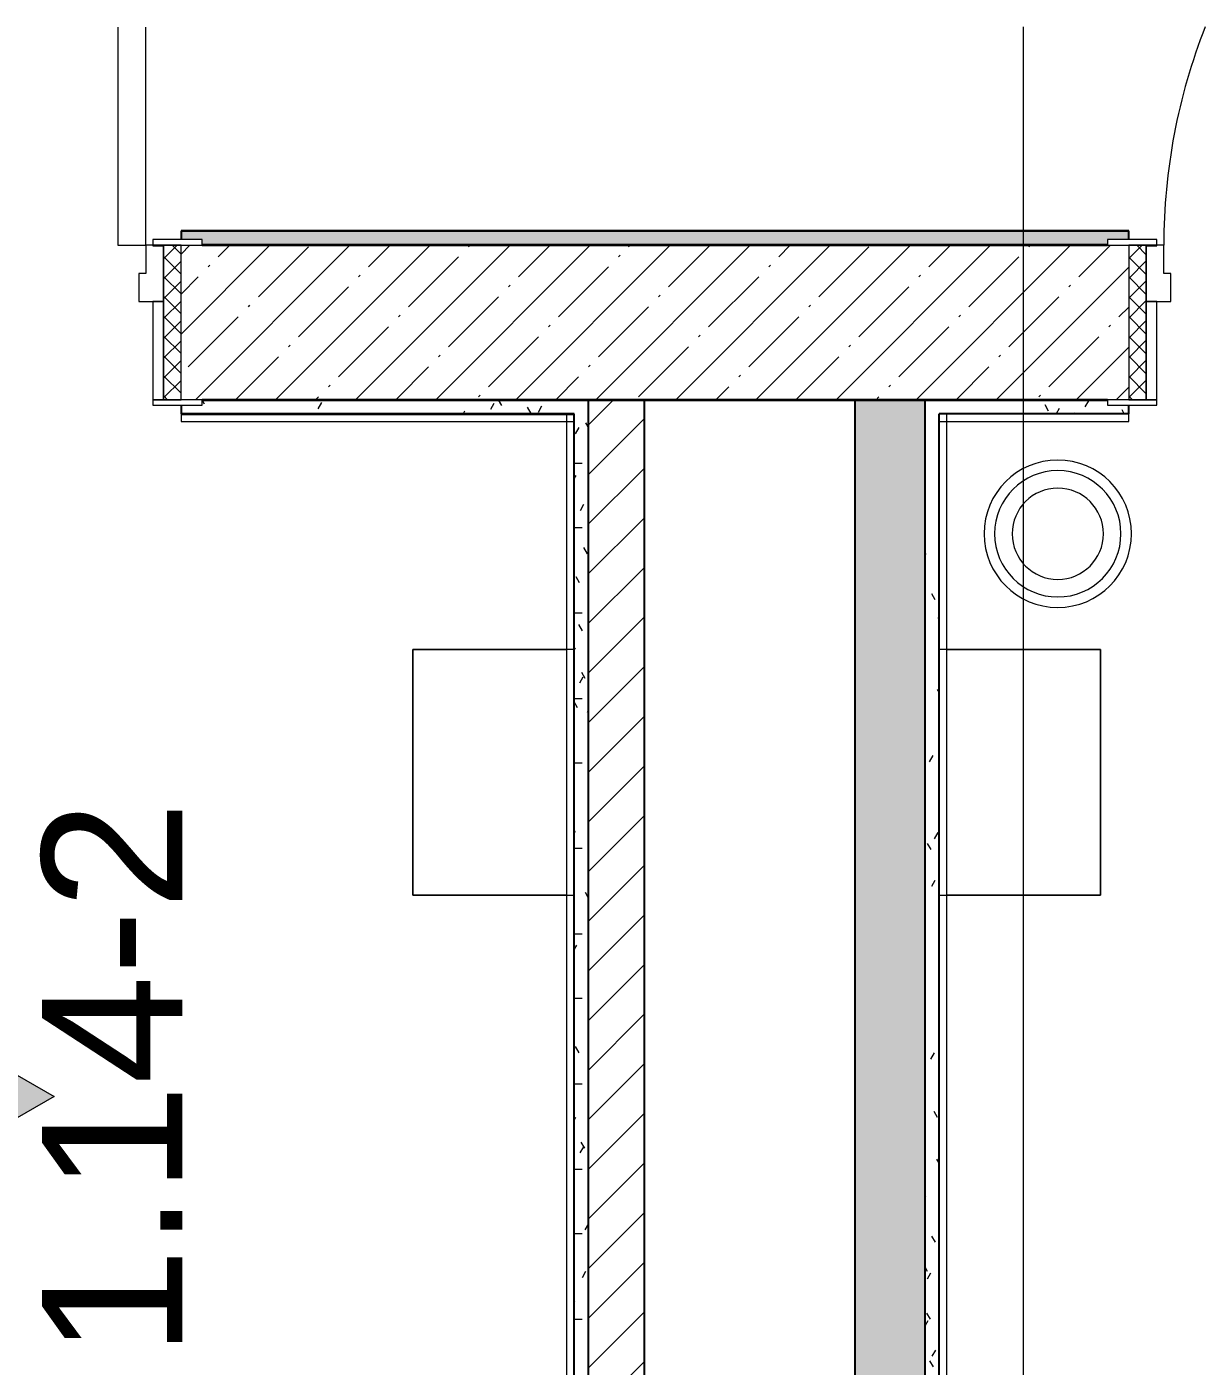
# Model space of a CAD drawing. Header units: millimetres. Extents: x 66053 to 88312, y -1987 to 8211.
# Drawn here: x 69140 to 70819, y 6303 to 8211 of the extents above; entities that cross this region are included whole.
import ezdxf

# ---------------------------------------------------------------- set-up
doc = ezdxf.new("R2010")
doc.units = ezdxf.units.MM
for name, color, linetype, lineweight in [('A-DOOR', 7, 'Continuous', 9), ('A-DOOR-1', 7, 'Continuous', 13), ('A-DOOR-FRAM', 7, 'Continuous', 13), ('A-DOOR-FRAM-1', 7, 'Continuous', 9), ('G-ANNO-SYMB', 7, 'Continuous', 9), ('I-WALL', 7, 'Continuous', 9), ('P-SANR-FIXT', 7, 'Continuous', 9), ('Оси', 7, 'Continuous', 9)]:
    doc.layers.add(name, color=color, linetype=linetype, lineweight=lineweight)
for name, color, linetype, lineweight, true_color in [('A-WALL-1', 7, 'Continuous', 35, 0x3c3c3c), ('A-WALL-2', 7, 'Continuous', 25, 0x3c3c3c), ('A-WALL-FNSH-1', 7, 'Continuous', 13, 0x3c3c3c), ('I-FURN-1', 7, 'Continuous', 9, 0xf0f0f0)]:
    doc.layers.add(name, color=color, linetype=linetype, lineweight=lineweight, true_color=true_color)
doc.styles.add('Arial_1', font='arial.ttf', dxfattribs={"height": 200})
pattern_1 = [(0, (0, 0), (121.92, 30.48), [10.058, -81.382, 10.058, -81.382, -487.68]), (0, (0, 0), (121.92, 30.48), [-182.88, 10.058, -172.822, 10.058, -81.382, -213.36]), (0, (0, 0), (121.92, 30.48), [-457.2, 10.058, -50.902, 10.058, -142.342]), (120, (45.72, 15.24), (-87.356454, 90.345817), [10.058, -81.382, 10.058, -81.382, -487.68]), (120, (45.72, 15.24), (-87.356454, 90.345817), [-182.88, 10.058, -172.822, 10.058, -81.382, -213.36]), (120, (45.72, 15.24), (-87.356454, 90.345817), [-457.2, 10.058, -50.902, 10.058, -142.342]), (240, (60.96, 76.2), (-34.563546, -120.825817), [10.058, -81.382, 10.058, -81.382, -487.68]), (240, (60.96, 76.2), (-34.563546, -120.825817), [-182.88, 10.058, -172.822, 10.058, -81.382, -213.36]), (240, (60.96, 76.2), (-34.563546, -120.825817), [-457.2, 10.058, -50.902, 10.058, -142.342])]

# ---------------------------------------------------------------- blocks, each defined once
blk = doc.blocks.new('110_Дверь_СКБ_1Ст_Внутренняя1 - Д-7_л__950x2100h_Туалет-21784696-План разверток пом_ 1_14_ Этаж 1')
at = {"layer": 'A-DOOR-FRAM-1'}
h = blk.add_hatch(dxfattribs=at)
h.set_pattern_fill('FP_4', color=256, style=0, pattern_type=2)
h.set_pattern_definition([(45, (-296.384, 174.685), (-14.1421, 14.1421), []), (135, (-296.384, 174.685), (-14.1421, -14.1421), [])])
h.paths.add_polyline_path([(-437.5, -110), (-437.5, 110), (-462.5, 110), (-462.5, -110)])
at = {"layer": 'A-DOOR'}
blk.add_arc((437.5, 110), 850, 158.5221, 180, dxfattribs=at)
at = {"layer": 'A-DOOR-FRAM'}
for p, q in [((-422.5, 118), (-492.5, 118)), ((-492.5, 118), (-492.5, 110)), ((-422.5, 110), (-422.5, 118)), ((-492.5, 110), (-422.5, 110)), ((-437.5, 110), (-462.5, 110)), ((-462.5, 110), (-462.5, -110)), ((-412.5, 110), (-437.5, 110)), ((-437.5, 110), (-437.5, 30)), ((-437.5, -110), (-437.5, 110)), ((-422.5, 110), (-437.5, 110)), ((-437.5, 110), (-437.5, 109)), ((-437.5, 109), (-422.5, 109)), ((-422.5, 109), (-422.5, 110)), ((-412.5, 70), (-412.5, 110)), ((-402.5, 70), (-412.5, 70)), ((-402.5, 30), (-402.5, 70)), ((-437.5, 30), (-402.5, 30)), ((-422.5, 30), (-437.5, 30)), ((-437.5, 30), (-437.5, -110)), ((-422.5, -110), (-422.5, 30)), ((-422.5, -110), (-492.5, -110)), ((-492.5, -110), (-492.5, -118)), ((-462.5, -110), (-437.5, -110)), ((-437.5, -110), (-422.5, -110)), ((-422.5, -118), (-422.5, -110)), ((-492.5, -118), (-422.5, -118))]:
    blk.add_line(p, q, dxfattribs=at)
blk = doc.blocks.new('110_Дверь_СКБ_1Ст_Внутренняя1 - Д-4 _л_ 1100x2100h_су мгн-32399982-План разверток пом_ 1_14_ Этаж 1')
at = {"layer": 'A-DOOR'}
h = blk.add_hatch(dxfattribs=at)
h.set_pattern_fill('FP_6', color=256, style=0, pattern_type=2)
h.set_pattern_definition([(135, (1751.41, 174.685), (-14.14214, -14.14214), []), (225, (1751.41, 174.685), (14.14214, -14.14214), [])])
h.paths.add_polyline_path([(562.5, -110), (562.5, 110), (537.5, 110), (537.5, -110)])
at = {"layer": 'A-DOOR-FRAM-1'}
h = blk.add_hatch(dxfattribs=at)
h.set_pattern_fill('FP_7', color=256, style=0, pattern_type=2)
h.set_pattern_definition([(45, (-371.384, 174.685), (-14.1421, 14.1421), []), (135, (-371.384, 174.685), (-14.1421, -14.1421), [])])
h.paths.add_polyline_path([(-512.5, -110), (-512.5, 110), (-537.5, 110), (-537.5, -110)])
at = {"layer": 'A-DOOR'}
blk.add_arc((512.5, 110), 1000, 161.8707, 180, dxfattribs=at)
at = {"layer": 'A-DOOR-1'}
for p, q in [((472.5, 420.5), (472.5, 110)), ((512.5, 110), (512.5, 420.5)), ((472.5, 110), (512.5, 110))]:
    blk.add_line(p, q, dxfattribs=at)
at = {"layer": 'A-DOOR-FRAM'}
for p, q in [((-497.5, 118), (-567.5, 118)), ((-567.5, 118), (-567.5, 110)), ((-497.5, 110), (-497.5, 118)), ((592.5, 118), (522.5, 118)), ((522.5, 118), (522.5, 110)), ((592.5, 110), (592.5, 118)), ((-567.5, 110), (-497.5, 110)), ((-512.5, 110), (-537.5, 110)), ((-537.5, 110), (-537.5, -110)), ((-487.5, 110), (-512.5, 110)), ((-512.5, 110), (-512.5, 30)), ((-512.5, -110), (-512.5, 110)), ((-497.5, 110), (-512.5, 110)), ((-512.5, 110), (-512.5, 109)), ((-512.5, 109), (-497.5, 109)), ((-497.5, 109), (-497.5, 110)), ((-487.5, 70), (-487.5, 110)), ((512.5, 110), (512.5, 70)), ((537.5, 110), (512.5, 110)), ((537.5, 110), (522.5, 110)), ((522.5, 110), (522.5, 109)), ((522.5, 110), (592.5, 110)), ((522.5, 109), (537.5, 109)), ((537.5, 30), (537.5, 110)), ((562.5, 110), (537.5, 110)), ((537.5, 110), (537.5, -110)), ((537.5, 109), (537.5, 110)), ((562.5, -110), (562.5, 110)), ((-477.5, 70), (-487.5, 70)), ((-477.5, 30), (-477.5, 70)), ((512.5, 70), (502.5, 70)), ((502.5, 70), (502.5, 30)), ((-512.5, 30), (-477.5, 30)), ((-497.5, 30), (-512.5, 30)), ((-512.5, 30), (-512.5, -110)), ((-497.5, -110), (-497.5, 30)), ((502.5, 30), (537.5, 30)), ((537.5, 30), (522.5, 30)), ((522.5, 30), (522.5, -110)), ((537.5, -110), (537.5, 30)), ((-497.5, -110), (-567.5, -110)), ((-567.5, -110), (-567.5, -118)), ((-537.5, -110), (-512.5, -110)), ((-512.5, -110), (-497.5, -110)), ((-497.5, -118), (-497.5, -110)), ((522.5, -110), (537.5, -110)), ((592.5, -110), (522.5, -110)), ((522.5, -110), (522.5, -118)), ((537.5, -110), (562.5, -110)), ((592.5, -118), (592.5, -110)), ((-567.5, -118), (-497.5, -118)), ((522.5, -118), (592.5, -118))]:
    blk.add_line(p, q, dxfattribs=at)
blk = doc.blocks.new('мусорная корзина - Round_ Metal-30590745-План разверток пом_ 1_14_ Этаж 1')
at = {"layer": 'P-SANR-FIXT'}
for radius, start, end in [(105, 0, 180), (90, 360, 180), (65, 0, 180), (105, 180, 360), (90, 180, 360), (65, 180, 360)]:
    blk.add_arc((0, 0), radius, start, end, dxfattribs=at)
blk = doc.blocks.new('Фасад - Марка фасада_Указатель-25386507-План разверток пом_ 1_14_ Этаж 1')
at = {"layer": 'G-ANNO-SYMB'}
blk.add_hatch(color=256, dxfattribs=at).paths.add_polyline_path([(-1, 0), (0, 1.732), (1, 0), (0, 0)])
for p, q in [((0, 1.732), (-1, 0)), ((1, 0), (0, 1.732)), ((-1, 0), (0, 0)), ((0, 0), (1, 0))]:
    blk.add_line(p, q, dxfattribs=at)

msp = doc.modelspace()

# ---------------------------------------------------------------- hatches: boundary and pattern name
at = {"layer": 'I-WALL'}
h = msp.add_hatch(dxfattribs=at)
h.set_pattern_fill('FP_8', color=256, style=0, pattern_type=2)
h.set_pattern_definition(pattern_1)
h.paths.add_polyline_path([(70680, 7900), (70680, 7908), (70710, 7908), (70710, 7920), (69360, 7920), (69360, 7908), (69390, 7908), (69390, 7900), (70649.6, 7900)])
h.paths.add_polyline_path([(68230, 7900), (68230, 7908), (68260, 7908), (68260, 7920), (66860, 7920), (66860, 7908), (66890, 7908), (66890, 7900), (67497.5, 7900)])
h = msp.add_hatch(dxfattribs=at)
h.set_pattern_fill('FP_1', color=256, style=0, pattern_type=2)
h.set_pattern_definition([(45, (0, 0), (-57.02463, 57.02463), []), (45, (57.025, 0), (-57.02463, 57.02463), [100.806, -20.161, 3.353, -16.808])])
h.paths.add_polyline_path([(70420, 7680), (70710, 7680), (70710, 7900), (69360, 7900), (69360, 7680), (70334.4, 7680)])
h.paths.add_polyline_path([(67497.5, 7680), (68260, 7680), (68260, 7900), (66860, 7900), (66860, 7680), (67480, 7680)])
h = msp.add_hatch(dxfattribs=at)
h.set_pattern_fill('FP_8', color=256, style=0, pattern_type=2)
h.set_pattern_definition(pattern_1)
h.paths.add_polyline_path([(69940, 7660), (69940, 7680), (69390, 7678.9), (69390, 7672), (69360, 7672), (69360, 7660), (69920, 7660)])
h.paths.add_polyline_path([(68230, 7660), (68260, 7660), (68260, 7672), (68230, 7672), (68230, 7680), (67580, 7680), (67580, 7660), (67593, 7660)])
h = msp.add_hatch(dxfattribs=at)
h.set_pattern_fill('FP_2', color=256, style=0, pattern_type=2)
h.set_pattern_definition([(45, (0, 0), (-35.35534, 35.35534), [])])
h.paths.add_polyline_path([(69970.4, 4801.7), (70020, 4801.7), (70019.1, 7680), (69940, 7680), (69940, 4801.7)])
h = msp.add_hatch(dxfattribs=at)
h.set_pattern_fill('FP_3', color=256, style=0, pattern_type=2)
h.set_pattern_definition([(135, (0, 0), (-75.43415, -75.43415), [106.68, -17.78, 3.556, -17.78]), (135, (0, 75.39), (-75.43415, -75.43415), []), (50, (0, 0), (127.52922, -11.15758), [13.335, -146.685]), (355, (0, 0), (-24.66966, 133.74002), [10.668, -117.348]), (100.451, (10.63, -0.93), (102.85973, 122.58178), [11.333, -124.663]), (46.184, (0, 35.56), (189.75516, -29.43036), [20.002, -220.027]), (96.636, (15.81, 33.1), (166.1822, 173.1996), [17, -186.995]), (351.184, (0, 35.56), (166.18393, 173.1976), [16.002, -176.022]), (21, (17.78, 26.67), (106.13027, -71.58603), [13.335, -146.685]), (326, (17.78, 26.67), (43.26188, 128.93175), [10.668, -117.348]), (71.451, (26.62, 20.7), (149.39198, 57.34505), [11.333, -124.663]), (37.5, (0, 0), (2.162228, 59.188357), [3.353, -112.573, 3.353, -115.773, -117.792]), (37.5, (0, 0), (2.162228, 59.188357), [-235.052, 3.353, -114.44]), (7.5, (0, 0), (46.77386, 70.12615), [3.353, -64.567, 3.353, -109.906, -44.894]), (7.5, (0, 0), (46.77386, 70.12615), [-181.178, 3.353, -41.542]), (327.5, (-39.65, 0), (94.91367, -4.010093), [3.353, -41.097, 3.353, -135.331, -184.023]), (327.5, (-39.65, 0), (94.91367, -4.010093), [-183.134, 3.353, -180.67]), (317.5, (-57.43, 0), (103.69057, 17.79882), [3.353, -54.432, 3.353, -88.748, -130.683]), (317.5, (-57.43, 0), (103.69057, 17.79882), [-149.885, 3.353, -127.33])])
h.paths.add_polyline_path([(70420, 4801.7), (70420, 7680), (70320, 7680), (70320, 4801.7), (70334.4, 4801.7)])
h = msp.add_hatch(dxfattribs=at)
h.set_pattern_fill('FP_8', color=256, style=0, pattern_type=2)
h.set_pattern_definition(pattern_1)
h.paths.add_polyline_path([(70425.4, 4801.7), (70440, 4801.7), (70440, 7680), (70420, 7680), (70420, 4801.7)])
h = msp.add_hatch(dxfattribs=at)
h.set_pattern_fill('FP_8', color=256, style=0, pattern_type=2)
h.set_pattern_definition(pattern_1)
h.paths.add_polyline_path([(70680, 7660), (70710, 7660), (70710, 7672), (70680, 7672), (70680, 7680), (70440, 7680), (70440, 7660), (70649.6, 7660)])
h = msp.add_hatch(dxfattribs=at)
h.set_pattern_fill('FP_8', color=256, style=0, pattern_type=2)
h.set_pattern_definition(pattern_1)
h.paths.add_polyline_path([(69920, 5405), (69940, 5405), (69940, 7660), (69920, 7659), (69920, 5425)])

# ---------------------------------------------------------------- linework, layer by layer
at = {"layer": 'A-WALL-1'}
for p, q in [((70680, 7900), (69390, 7900)), ((69390, 7680), (70680, 7680))]:
    msp.add_line(p, q, dxfattribs=at)
at = {"layer": 'A-WALL-2'}
for p, q in [((70710, 7920), (69360, 7920)), ((69360, 7920), (69360, 7908)), ((70710, 7908), (70710, 7920)), ((69390, 7900), (70680, 7900)), ((69360, 7672), (69360, 7660)), ((69940, 7680), (69940, 5405)), ((70020, 4801.7), (70020, 7680)), ((70320, 7680), (70320, 4801.7)), ((70420, 4801.7), (70420, 7680)), ((70710, 7660), (70710, 7672)), ((69920, 7660), (69360, 7660)), ((69920, 5425), (69920, 7660)), ((70440, 4801.7), (70440, 7660)), ((70710, 7660), (70440, 7660))]:
    msp.add_line(p, q, dxfattribs=at)
at = {"layer": 'A-WALL-FNSH-1'}
for p, q in [((70710, 7921), (69360, 7921)), ((69360, 7921), (69360, 7920)), ((70710, 7920), (70710, 7921)), ((69360, 7660), (69360, 7649)), ((69360, 7659), (69919, 7659)), ((69909, 7660), (69909, 5425)), ((69919, 7659), (69919, 5426)), ((70451, 4801.7), (70451, 7660)), ((70710, 7649), (70710, 7660)), ((69360, 7649), (69920, 7649)), ((70440, 7649), (70710, 7649))]:
    msp.add_line(p, q, dxfattribs=at)
at = {"layer": 'I-FURN-1'}
for p, q in [((69920, 7324), (69690, 7324)), ((69690, 7324), (69690, 6974)), ((69690, 7324), (69909, 7324)), ((69690, 6974), (69690, 7324)), ((69920, 6974), (69920, 7324)), ((70670, 7324), (70440, 7324)), ((70440, 7324), (70440, 6974)), ((70451, 7324), (70670, 7324)), ((70670, 6974), (70670, 7324)), ((70670, 7324), (70670, 6974)), ((69690, 6974), (69920, 6974)), ((69909, 6974), (69690, 6974)), ((70440, 6974), (70670, 6974)), ((70670, 6974), (70451, 6974))]:
    msp.add_line(p, q, dxfattribs=at)
at = {"layer": 'Оси'}
msp.add_line((70560, 5848.4), (70560, 8211), dxfattribs=at)

# ---------------------------------------------------------------- block references
at = {"layer": 'A-DOOR'}
for name, p in [('110_Дверь_СКБ_1Ст_Внутренняя1 - Д-4 _л_ 1100x2100h_су мгн-32399982-План разверток пом_ 1_14_ Этаж 1', (68797.5, 7790)), ('110_Дверь_СКБ_1Ст_Внутренняя1 - Д-7_л__950x2100h_Туалет-21784696-План разверток пом_ 1_14_ Этаж 1', (71172.5, 7790))]:
    msp.add_blockref(name, p, dxfattribs=at)
at = {"layer": 'G-ANNO-SYMB', "extrusion": (0, 0, -1), "xscale": 99.99999999999993, "yscale": 99.99999999999993, "zscale": 99.99999999999993, "rotation": 90.00000000000001}
msp.add_blockref('Фасад - Марка фасада_Указатель-25386507-План разверток пом_ 1_14_ Этаж 1', (-69005.9, 6687.4), dxfattribs=at)
at = {"layer": 'P-SANR-FIXT'}
msp.add_blockref('мусорная корзина - Round_ Metal-30590745-План разверток пом_ 1_14_ Этаж 1', (70609, 7489), dxfattribs=at)

# ---------------------------------------------------------------- texts
at = {"layer": 'G-ANNO-SYMB', "insert": (69161.7, 6316.6), "char_height": 200, "width": 978.059, "attachment_point": 1, "rotation": 90, "style": 'Arial_1'}
msp.add_mtext('1.14-2', dxfattribs=at)

doc.saveas('drawing.dxf')
